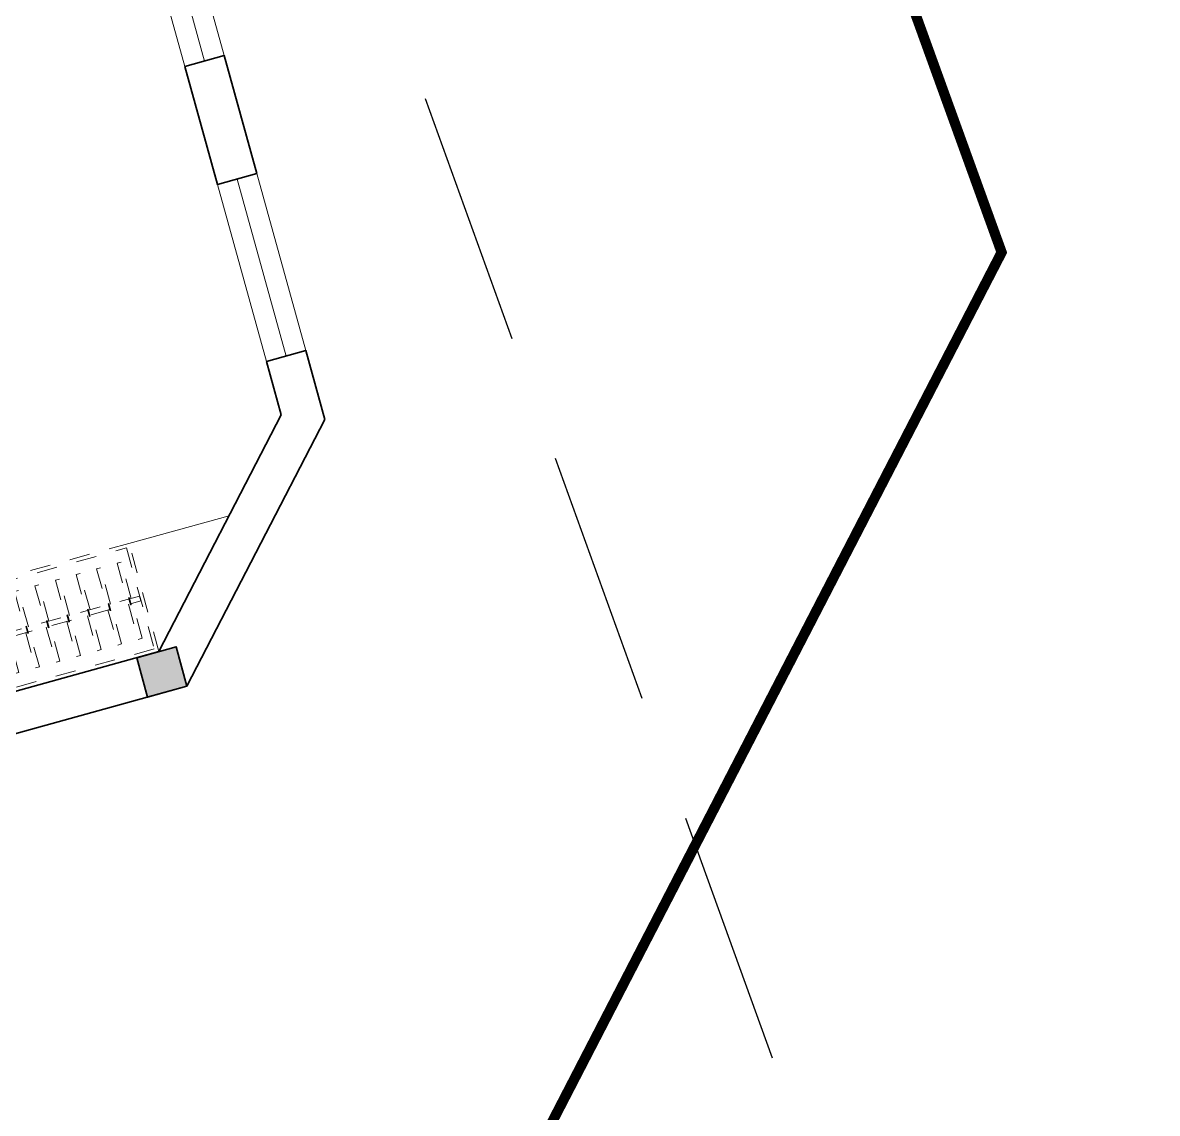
# Model space of a CAD drawing. Header units: metres. Extents: x 568332 to 569219, y 2065964 to 2066430.
# Drawn here: x 568564.16 to 568569.72, y 2066328.84 to 2066334.19 of the extents above; entities that cross this region are included whole.
import ezdxf

# ---------------------------------------------------------------- set-up
doc = ezdxf.new("R2010")
doc.units = ezdxf.units.M
doc.linetypes.add('HIDDEN', pattern=[0.375, 0.25, -0.125])
doc.linetypes.add('X-5M-G-MB PHONGNGU$0$HIDDEN2', pattern=[0.1875, 0.125, -0.0625])
doc.layers.get('0').update_dxf_attribs({"linetype": 'CONTINUOUS'})
for name, color, linetype, lineweight in [('-CONCRETE', 1, 'CONTINUOUS', 35), ('-DOOR', 137, 'CONTINUOUS', 9), ('-FURNITURE', 46, 'CONTINUOUS', 9), ('-WALL', 4, 'CONTINUOUS', 35)]:
    doc.layers.add(name, color=color, linetype=linetype, lineweight=lineweight)
doc.layers.add('-RANH GIOI LO DAT', color=12, linetype='CONTINUOUS')
doc.layers.add('RANHGIOI', color=2, linetype='HIDDEN')

# ---------------------------------------------------------------- blocks, each defined once
blk = doc.blocks.new('*U263')
at = {"linetype": 'X-5M-G-MB PHONGNGU$0$HIDDEN2'}
for points in [[(0, 600.0000000004657), (0, 0), (3153.138878077532, -1.180999462017854e-09), (3153.138878077532, 599.9999999992847)], [(3133.138878077532, 579.9996613712113), (3133.138878077532, 19.99966137121145), (20, 20.00000000046566), (20, 580.0000000004657)], [(3133.138878077532, 286.6991212942935), (3133.138878077532, 313.0991212942003), (20, 313.0991212953813), (19.99999859370291, 286.6991212952417)], [(113.7817614636733, 319.1750910408318), (109.4317788550979, 319.1750910408318), (109.4317788550979, 280.441767644881), (113.7817614636733, 280.441767644881)], [(227.7817614636733, 319.1750910407849), (223.4317788550979, 319.1750910407849), (223.4317788550979, 280.4417676448341), (227.7817614636733, 280.4417676448341)], [(341.7817614636733, 319.175091040738), (337.4317788550979, 319.175091040738), (337.4317788550979, 280.4417676447872), (341.7817614636733, 280.4417676447872)], [(455.7817614636733, 319.1750910406911), (451.4317788550979, 319.1750910406911), (451.4317788550979, 280.4417676447403), (455.7817614636733, 280.4417676447403)], [(569.7817614636733, 319.1750910406442), (565.431778855098, 319.1750910406442), (565.431778855098, 280.4417676446934), (569.7817614636733, 280.4417676446934)], [(683.7817614636733, 319.1750910405973), (679.431778855098, 319.1750910405973), (679.431778855098, 280.4417676446465), (683.7817614636733, 280.4417676446465)], [(797.7817614636733, 319.1750910405504), (793.431778855098, 319.1750910405504), (793.431778855098, 280.4417676445996), (797.7817614636733, 280.4417676445996)], [(911.7817614636733, 319.1750910405035), (907.431778855098, 319.1750910405035), (907.431778855098, 280.4417676445527), (911.7817614636733, 280.4417676445527)], [(1025.781761463673, 319.1750910404566), (1021.431778855098, 319.1750910404566), (1021.431778855098, 280.4417676445057), (1025.781761463673, 280.4417676445057)], [(1139.781761463673, 319.1750910404097), (1135.431778855098, 319.1750910404097), (1135.431778855098, 280.4417676444588), (1139.781761463673, 280.4417676444588)], [(1253.781761463673, 319.1750910403628), (1249.431778855098, 319.1750910403628), (1249.431778855098, 280.4417676444119), (1253.781761463673, 280.4417676444119)], [(1367.781761463673, 319.1750910403159), (1363.431778855098, 319.1750910403159), (1363.431778855098, 280.441767644365), (1367.781761463673, 280.441767644365)], [(1481.781761463673, 319.175091040269), (1477.431778855098, 319.175091040269), (1477.431778855098, 280.4417676443181), (1481.781761463673, 280.4417676443181)], [(1595.781761463673, 319.175091040222), (1591.431778855098, 319.175091040222), (1591.431778855098, 280.4417676442712), (1595.781761463673, 280.4417676442712)], [(1709.781761463673, 319.1750910401751), (1705.431778855098, 319.1750910401751), (1705.431778855098, 280.4417676442243), (1709.781761463673, 280.4417676442243)], [(1823.781761463673, 319.1750910401282), (1819.431778855098, 319.1750910401282), (1819.431778855098, 280.4417676441774), (1823.781761463673, 280.4417676441774)], [(1937.781761463673, 319.1750910400813), (1933.431778855098, 319.1750910400813), (1933.431778855098, 280.4417676441305), (1937.781761463673, 280.4417676441305)], [(2051.781761463673, 319.1750910400344), (2047.431778855098, 319.1750910400344), (2047.431778855098, 280.4417676440836), (2051.781761463673, 280.4417676440836)], [(2165.781761463673, 319.1750910399875), (2161.431778855098, 319.1750910399875), (2161.431778855098, 280.4417676440366), (2165.781761463673, 280.4417676440366)], [(2279.781761463673, 319.1750910399406), (2275.431778855098, 319.1750910399406), (2275.431778855098, 280.4417676439897), (2279.781761463673, 280.4417676439897)], [(2393.781761463673, 319.1750910398937), (2389.431778855098, 319.1750910398937), (2389.431778855098, 280.4417676439429), (2393.781761463673, 280.4417676439429)], [(2507.781761463673, 319.1750910398468), (2503.431778855098, 319.1750910398468), (2503.431778855098, 280.441767643896), (2507.781761463673, 280.441767643896)], [(2621.781761463673, 319.1750910397999), (2617.431778855098, 319.1750910397999), (2617.431778855098, 280.4417676438491), (2621.781761463673, 280.4417676438491)], [(2735.781761463673, 319.1750910397529), (2731.431778855098, 319.1750910397529), (2731.431778855098, 280.4417676438021), (2735.781761463673, 280.4417676438021)], [(2849.781761463673, 319.175091039706), (2845.431778855098, 319.175091039706), (2845.431778855098, 280.4417676437552), (2849.781761463673, 280.4417676437552)], [(2963.781761463673, 319.1750910396592), (2959.431778855098, 319.1750910396592), (2959.431778855098, 280.4417676437083), (2963.781761463673, 280.4417676437083)], [(3077.781761463673, 319.1750910396123), (3073.431778855098, 319.1750910396123), (3073.431778855098, 280.4417676436614), (3077.781761463673, 280.4417676436614)]]:
    blk.add_lwpolyline(points, close=True, dxfattribs=at)
for points in [[(122.2409142897814, 313.1103512093413), (122.2409142897814, 515.2497102723445), (100.1765458012815, 515.2497102723445), (100.1765458012815, 313.1103512093413)], [(236.2409142897814, 313.1103512092944), (236.2409142897814, 515.2497102722975), (214.1765458012815, 515.2497102722975), (214.1765458012815, 313.1103512092944)], [(350.2409142897814, 313.1103512092475), (350.2409142897814, 515.2497102722507), (328.1765458012815, 515.2497102722507), (328.1765458012815, 313.1103512092475)], [(464.2409142897814, 313.1103512092006), (464.2409142897814, 515.2497102722037), (442.1765458012815, 515.2497102722037), (442.1765458012815, 313.1103512092006)], [(578.2409142897814, 313.1103512091537), (578.2409142897814, 515.2497102721569), (556.1765458012815, 515.2497102721569), (556.1765458012815, 313.1103512091537)], [(692.2409142897814, 313.1103512091068), (692.2409142897814, 515.24971027211), (670.1765458012815, 515.24971027211), (670.1765458012815, 313.1103512091068)], [(806.2409142897814, 313.1103512090599), (806.2409142897814, 515.249710272063), (784.1765458012815, 515.249710272063), (784.1765458012815, 313.1103512090599)], [(920.2409142897814, 313.110351209013), (920.2409142897814, 515.2497102720162), (898.1765458012815, 515.2497102720162), (898.1765458012815, 313.110351209013)], [(1034.240914289781, 313.1103512089661), (1034.240914289781, 515.2497102719692), (1012.176545801281, 515.2497102719692), (1012.176545801281, 313.1103512089661)], [(1148.240914289781, 313.1103512089192), (1148.240914289781, 515.2497102719224), (1126.176545801281, 515.2497102719224), (1126.176545801281, 313.1103512089192)], [(1262.240914289781, 313.1103512088723), (1262.240914289781, 515.2497102718754), (1240.176545801281, 515.2497102718754), (1240.176545801281, 313.1103512088723)], [(1376.240914289781, 313.1103512088254), (1376.240914289781, 515.2497102718285), (1354.176545801281, 515.2497102718285), (1354.176545801281, 313.1103512088254)], [(1490.240914289781, 313.1103512087785), (1490.240914289781, 515.2497102717816), (1468.176545801281, 515.2497102717816), (1468.176545801281, 313.1103512087785)], [(1604.240914289781, 313.1103512087315), (1604.240914289781, 515.2497102717347), (1582.176545801281, 515.2497102717347), (1582.176545801281, 313.1103512087315)], [(1718.240914289781, 313.1103512086846), (1718.240914289781, 515.2497102716878), (1696.176545801281, 515.2497102716878), (1696.176545801281, 313.1103512086846)], [(1832.240914289781, 313.1103512086377), (1832.240914289781, 515.2497102716409), (1810.176545801281, 515.2497102716409), (1810.176545801281, 313.1103512086377)], [(1946.240914289781, 313.1103512085908), (1946.240914289781, 515.2497102715939), (1924.176545801281, 515.2497102715939), (1924.176545801281, 313.1103512085908)], [(2060.240914289781, 313.1103512085439), (2060.240914289781, 515.2497102715471), (2038.176545801281, 515.2497102715471), (2038.176545801281, 313.1103512085439)], [(2174.240914289781, 313.110351208497), (2174.240914289781, 515.2497102715001), (2152.176545801281, 515.2497102715001), (2152.176545801281, 313.110351208497)], [(2288.240914289781, 313.1103512084501), (2288.240914289781, 515.2497102714533), (2266.176545801281, 515.2497102714533), (2266.176545801281, 313.1103512084501)], [(2402.240914289781, 313.1103512084032), (2402.240914289781, 515.2497102714063), (2380.176545801281, 515.2497102714063), (2380.176545801281, 313.1103512084032)], [(2516.240914289781, 313.1103512083563), (2516.240914289781, 515.2497102713594), (2494.176545801281, 515.2497102713594), (2494.176545801281, 313.1103512083563)], [(2630.240914289781, 313.1103512083094), (2630.240914289781, 515.2497102713126), (2608.176545801281, 515.2497102713126), (2608.176545801281, 313.1103512083094)], [(2744.240914289781, 313.1103512082624), (2744.240914289781, 515.2497102712656), (2722.176545801281, 515.2497102712656), (2722.176545801281, 313.1103512082624)], [(2858.240914289781, 313.1103512082155), (2858.240914289781, 515.2497102712188), (2836.176545801281, 515.2497102712188), (2836.176545801281, 313.1103512082155)], [(2972.240914289781, 313.1103512081687), (2972.240914289781, 515.2497102711718), (2950.176545801281, 515.2497102711718), (2950.176545801281, 313.1103512081687)], [(3086.240914289781, 313.1103512081218), (3086.240914289781, 515.2497102711249), (3064.176545801281, 515.2497102711249), (3064.176545801281, 313.1103512081218)], [(100.1765458012815, 286.7103512094345), (100.1765458012815, 92.0852110228024), (122.2409142897814, 92.0852110228024), (122.2409142897814, 286.7103512094345)], [(214.1765458012815, 286.7103512093876), (214.1765458012815, 92.08521102275549), (236.2409142897814, 92.08521102275549), (236.2409142897814, 286.7103512093876)], [(328.1765458012815, 286.7103512093407), (328.1765458012815, 92.08521102270858), (350.2409142897814, 92.08521102270858), (350.2409142897814, 286.7103512093407)], [(442.1765458012815, 286.7103512092938), (442.1765458012815, 92.08521102266168), (464.2409142897814, 92.08521102266168), (464.2409142897814, 286.7103512092938)], [(556.1765458012815, 286.7103512092469), (556.1765458012815, 92.08521102261477), (578.2409142897814, 92.08521102261477), (578.2409142897814, 286.7103512092469)], [(670.1765458012815, 286.7103512092), (670.1765458012815, 92.08521102256786), (692.2409142897814, 92.08521102256786), (692.2409142897814, 286.7103512092)], [(784.1765458012815, 286.7103512091531), (784.1765458012815, 92.08521102252095), (806.2409142897814, 92.08521102252095), (806.2409142897814, 286.7103512091531)], [(898.1765458012815, 286.7103512091062), (898.1765458012815, 92.08521102247404), (920.2409142897814, 92.08521102247404), (920.2409142897814, 286.7103512091062)], [(1012.176545801281, 286.7103512090592), (1012.176545801281, 92.08521102242715), (1034.240914289781, 92.08521102242715), (1034.240914289781, 286.7103512090592)], [(1126.176545801281, 286.7103512090123), (1126.176545801281, 92.08521102238024), (1148.240914289781, 92.08521102238024), (1148.240914289781, 286.7103512090123)], [(1240.176545801281, 286.7103512089654), (1240.176545801281, 92.08521102233333), (1262.240914289781, 92.08521102233333), (1262.240914289781, 286.7103512089654)], [(1354.176545801281, 286.7103512089186), (1354.176545801281, 92.08521102228642), (1376.240914289781, 92.08521102228642), (1376.240914289781, 286.7103512089186)], [(1468.176545801281, 286.7103512088717), (1468.176545801281, 92.0852110222395), (1490.240914289781, 92.0852110222395), (1490.240914289781, 286.7103512088717)], [(1582.176545801281, 286.7103512088247), (1582.176545801281, 92.0852110221926), (1604.240914289781, 92.0852110221926), (1604.240914289781, 286.7103512088247)], [(1696.176545801281, 286.7103512087778), (1696.176545801281, 92.0852110221457), (1718.240914289781, 92.0852110221457), (1718.240914289781, 286.7103512087778)], [(1810.176545801281, 286.7103512087309), (1810.176545801281, 92.08521102209879), (1832.240914289781, 92.08521102209879), (1832.240914289781, 286.7103512087309)], [(1924.176545801281, 286.710351208684), (1924.176545801281, 92.08521102205188), (1946.240914289781, 92.08521102205188), (1946.240914289781, 286.710351208684)], [(2038.176545801281, 286.7103512086371), (2038.176545801281, 92.08521102200497), (2060.240914289781, 92.08521102200497), (2060.240914289781, 286.7103512086371)], [(2152.176545801281, 286.7103512085902), (2152.176545801281, 92.08521102195806), (2174.240914289781, 92.08521102195806), (2174.240914289781, 286.7103512085902)], [(2266.176545801281, 286.7103512085433), (2266.176545801281, 92.08521102191116), (2288.240914289781, 92.08521102191116), (2288.240914289781, 286.7103512085433)], [(2380.176545801281, 286.7103512084964), (2380.176545801281, 92.08521102186425), (2402.240914289781, 92.08521102186425), (2402.240914289781, 286.7103512084964)], [(2494.176545801281, 286.7103512084495), (2494.176545801281, 92.08521102181734), (2516.240914289781, 92.08521102181734), (2516.240914289781, 286.7103512084495)], [(2608.176545801281, 286.7103512084026), (2608.176545801281, 92.08521102177043), (2630.240914289781, 92.08521102177043), (2630.240914289781, 286.7103512084026)], [(2722.176545801281, 286.7103512083556), (2722.176545801281, 92.08521102172352), (2744.240914289781, 92.08521102172352), (2744.240914289781, 286.7103512083556)], [(2836.176545801281, 286.7103512083087), (2836.176545801281, 92.08521102167663), (2858.240914289781, 92.08521102167663), (2858.240914289781, 286.7103512083087)], [(2950.176545801281, 286.7103512082618), (2950.176545801281, 92.08521102162972), (2972.240914289781, 92.08521102162972), (2972.240914289781, 286.7103512082618)], [(3064.176545801281, 286.7103512082149), (3064.176545801281, 92.08521102158281), (3086.240914289781, 92.08521102158281), (3086.240914289781, 286.7103512082149)]]:
    blk.add_lwpolyline(points, dxfattribs=at)
blk = doc.blocks.new('A$C5C575821')
at = {"layer": '-CONCRETE'}
h = blk.add_hatch(color=256, dxfattribs=at)
h.dxf.hatch_style = 1
h.paths.add_polyline_path([(-0.00237559899687767, 200.0000000000146), (-0.00237559899687767, 1.455191522836685e-11), (199.9976244010031, 1.455191522836685e-11), (199.9976244010031, 200.0000000000146)])
blk.add_lwpolyline([(-0.00237559899687767, 1.455191522836685e-11), (199.9976244010031, 1.455191522836685e-11), (199.9976244010031, 200.0000000000146), (-0.00237559899687767, 200.0000000000146)], close=True, dxfattribs=at)
blk = doc.blocks.new('M11-T3')
at = {"layer": '-DOOR'}
for p, q in [((199594.4790672291, -434591.5067985519), (198694.4790672291, -434591.5067985519)), ((200194.2761248409, -434591.5067985519), (201094.2761248409, -434591.5067985519))]:
    blk.add_line(p, q, dxfattribs=at)
for points in [[(198694.4790672291, -434691.5067985519), (198694.4790672291, -434491.5067985519)], [(199594.4790672291, -434491.5067985519), (199594.4790672291, -434691.5067985519)]]:
    blk.add_lwpolyline(points, dxfattribs=at)
for points in [[(198694.4790672291, -434491.5067985519), (199594.4790672291, -434491.5067985519), (199594.4790672291, -434691.5067985519), (198694.4790672291, -434691.5067985519)], [(200194.2761248409, -434491.5067985519), (201094.2761248409, -434491.5067985519), (201094.2761248409, -434691.5067985519), (200194.2761248409, -434691.5067985519)]]:
    blk.add_lwpolyline(points, close=True, dxfattribs=at)
at = {"layer": '-FURNITURE'}
blk.add_lwpolyline([(198014.8086246931, -433604.5933274747), (198014.8086246932, -434113.6738050792)], dxfattribs=at)
at = {"layer": '-RANH GIOI LO DAT', "linetype": 'HIDDEN', "ltscale": 10, "const_width": 50}
blk.add_lwpolyline([(198249.9028217172, -438105.8962516022), (204264.8086240625, -437640.4074412925), (204264.8086240625, -416359.2424812781), (193264.8086246633, -416359.2424817425), (193264.8086250904, -433491.688754653)], close=True, dxfattribs=at)
at = {"layer": '-WALL'}
for p, q in [((197264.8062490539, -429464.5423261564), (197264.8062466551, -433691.9952269604)), ((197464.806249054, -430263.5634158808), (197464.8062466551, -433604.5911286073)), ((197464.8086222644, -433604.5933274733), (198423.0115635683, -434491.5067981064)), ((197264.8062466551, -433691.9952269604), (198344.6578432892, -434691.5067981064)), ((198423.0115635683, -434491.5067981064), (198694.4790672291, -434491.5067981064)), ((198694.4790672291, -434691.5067985519), (198694.4790672291, -434491.5067981064)), ((199594.4790672291, -434491.5067981064), (200194.2761248409, -434491.5067981064)), ((199594.4790672291, -434691.5067985519), (199594.4790672291, -434491.5067981064)), ((200194.2761248409, -434691.5067985519), (200194.2761248409, -434491.5067981064)), ((198344.6578432892, -434691.5067981064), (198694.4790672291, -434691.5067981064)), ((199594.4790672291, -434691.5067981064), (200194.2761248409, -434691.5067981064))]:
    blk.add_line(p, q, dxfattribs=at)
at = {"layer": '-FURNITURE', "extrusion": (0, 0, -1), "xscale": -0.916666666665974, "yscale": 0.916666666665974, "zscale": -0.916666666665974, "rotation": 90}
blk.add_blockref('*U263', (-197464.8086246942, -430714.2160225711), dxfattribs=at)
at = {"layer": '-WALL'}
blk.add_blockref('A$C5C575821', (197264.8062466393, -433691.9952269604), dxfattribs=at)

msp = doc.modelspace()

# ---------------------------------------------------------------- block references
at = {"layer": '-WALL', "color": 2, "true_color": 0xf1eb1f, "xscale": 0.001, "yscale": 0.001, "zscale": 0.001, "rotation": 105.4590240769039}
msp.add_blockref('M11-T3', (568199.5470150993, 2066025.20690476), dxfattribs=at)

# ---------------------------------------------------------------- next in the draw order: linework, layer by layer
at = {"layer": 'RANHGIOI', "color": 12, "ltscale": 5}
msp.add_line((568554.6560912213, 2066365.553030337), (568569.7221697366, 2066323.89450819), dxfattribs=at)

doc.saveas('drawing.dxf')
